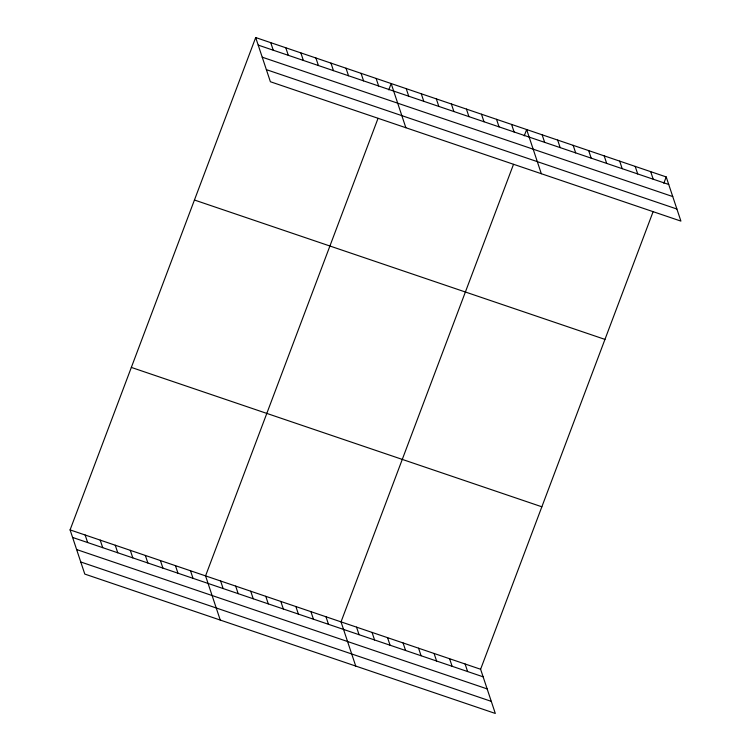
<?xml version="1.0" encoding="UTF-8"?>
<svg xmlns="http://www.w3.org/2000/svg" width="751" height="751" viewBox="0 0 751 751"><rect width="100%" height="100%" fill="white"/><g stroke="black" fill="none" stroke-linecap="round" stroke-linejoin="round"><path stroke-width="1.13" d="M653.088 211.735L480.612 669.263L495.313 713.45L84.788 574.074L70.087 529.896L255.687 37.55L666.212 176.926L680.913 221.104L270.388 81.737L255.687 37.55M378.035 118.358L205.558 575.886L220.259 620.073M388.774 89.876L391.158 83.539L405.859 127.726M513.506 164.356L341.029 621.875L355.73 666.062M524.245 135.865L526.639 129.538L541.33 173.725M663.828 183.253L666.212 176.926M258.203 45.098L668.719 184.474M262.221 57.189L672.746 196.565M266.37 69.646L676.886 209.022M194.443 200.019L604.959 339.396M131.341 367.417L541.856 506.794M70.087 529.896L480.612 669.263M72.603 537.444L483.118 676.811M76.621 549.535L487.146 688.902M80.77 561.983L491.285 701.359M650.704 171.66L653.21 179.207M635.196 166.393L637.702 173.941M619.688 161.127L622.194 168.675M604.179 155.861L606.686 163.408M588.671 150.594L591.178 158.142M573.163 145.328L575.67 152.885M557.655 140.071L560.162 147.618M542.147 134.804L544.653 142.352M511.581 124.422L514.097 131.979M496.533 119.315L499.04 126.863M481.475 114.208L483.991 121.756M466.427 109.092L468.934 116.64M451.37 103.985L453.886 111.533M436.322 98.879L438.828 106.426M421.264 93.762L423.78 101.31M406.216 88.656L408.722 96.203M376.11 78.433L378.626 85.98M361.062 73.326L363.568 80.873M346.004 68.21L348.52 75.757M330.956 63.103L333.463 70.65M315.899 57.996L318.415 65.544M300.851 52.88L303.357 60.427M285.793 47.773L288.309 55.321M270.745 42.657L273.251 50.214M465.104 663.997L467.61 671.554M449.596 658.73L452.102 666.287M434.087 653.473L436.594 661.021M418.579 648.207L421.086 655.754M403.071 642.94L405.578 650.488M387.563 637.674L390.069 645.222M372.055 632.408L374.561 639.955M356.547 627.141L359.053 634.689M325.981 616.768L328.497 624.316M310.933 611.661L313.439 619.209M295.875 606.545L298.391 614.093M280.827 601.438L283.334 608.986M265.77 596.322L268.285 603.879M250.721 591.215L253.228 598.763M235.664 586.109L238.18 593.656M220.616 580.992L223.122 588.54M190.51 570.779L193.016 578.326M175.452 565.663L177.968 573.21M160.404 560.556L162.92 568.103M145.356 555.44L147.863 562.997M130.299 550.333L132.814 557.88M115.25 545.226L117.757 552.774M100.193 540.11L102.709 547.657M85.145 535.003L87.651 542.551"/></g></svg>
